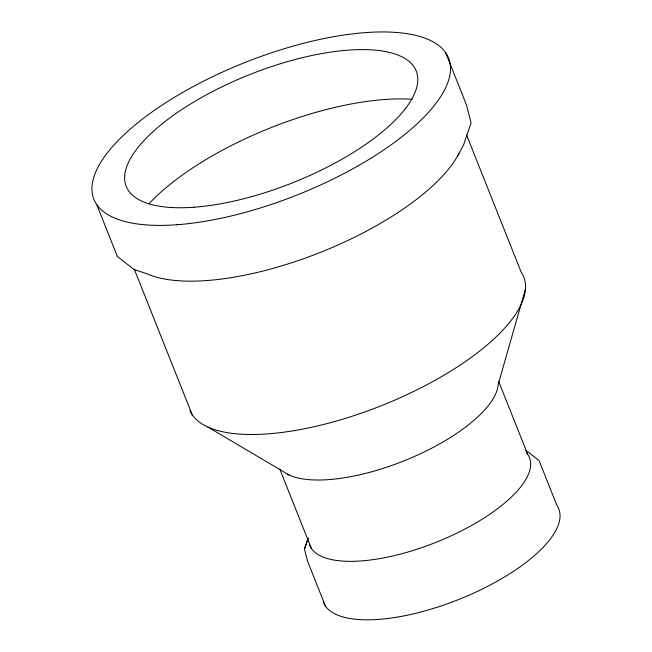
<?xml version="1.0" encoding="UTF-8"?>
<svg xmlns="http://www.w3.org/2000/svg" width="652" height="652" viewBox="0 0 652 652"><rect width="100%" height="100%" fill="white"/><g stroke="black" fill="none" stroke-linecap="round" stroke-linejoin="round"><path stroke-width="0.98" d="M525.488 288.917L498.25 384.272A118.314 44.132 -21.7 0 1 410.458 458.193A118.314 44.132 -21.7 0 1 287.247 474.118M325.389 605.993L307.548 561.152L304.443 549.131L308.151 538.104M304.443 549.131L308.184 538.161M457.378 156.407L463.556 144.907L471.086 122.812L466.367 104.687L445.707 52.763M525.398 450.54L528.055 451.934L539.049 460.524L556.889 505.365A126.594 47.221 -21.7 0 1 462.529 597.957A126.594 47.221 -21.7 0 1 323.245 601.747M207.915 427.06L289.276 475.112M466.433 134.605L521.046 271.835A179.83 67.074 -21.7 0 1 389.488 402.39A179.83 67.074 -21.7 0 1 189.871 410.597M498.731 381.55L527.712 454.371M279.749 468.975L311.363 548.413M134.255 269.129L192.25 414.876M96.724 204.589L117.384 256.513L134.01 269.447L146.904 273.742A179.83 67.074 -21.7 0 0 315.601 254.256A179.83 67.074 -21.7 0 0 459.008 153.424M526.612 452.92A118.314 44.132 -21.7 0 1 442.447 539.685A118.314 44.132 -21.7 0 1 309.561 545.007M148.949 203.799A179.83 67.074 -21.7 0 1 412.219 99.283M194.182 207.214A156.056 58.207 -21.7 0 0 417.728 81.402A156.056 58.207 -21.7 0 0 201.729 97.401A156.056 58.207 -21.7 0 0 194.182 207.214M176.92 224.744A190.881 71.198 -21.7 0 0 450.426 70.889A190.881 71.198 -21.7 0 0 186.301 90.383A190.881 71.198 -21.7 0 0 176.92 224.744"/></g></svg>
